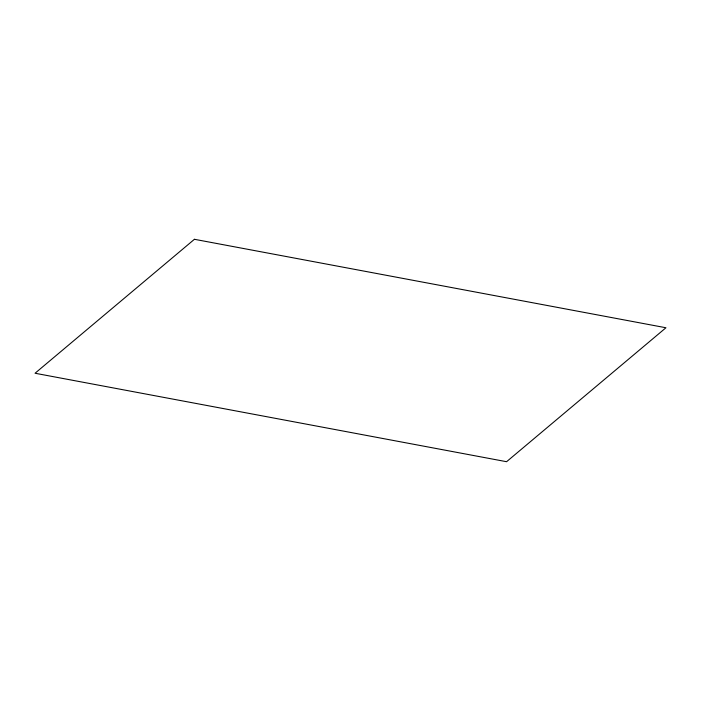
<?xml version="1.0" encoding="UTF-8"?>
<svg xmlns="http://www.w3.org/2000/svg" width="701" height="701" viewBox="0 0 701 701"><rect width="100%" height="100%" fill="white"/><g stroke="black" fill="none" stroke-linecap="round" stroke-linejoin="round"><path stroke-width="1.05" d="M194.422 239.295L35.05 373.247L506.578 461.705L665.95 327.753L194.422 239.295"/></g></svg>
